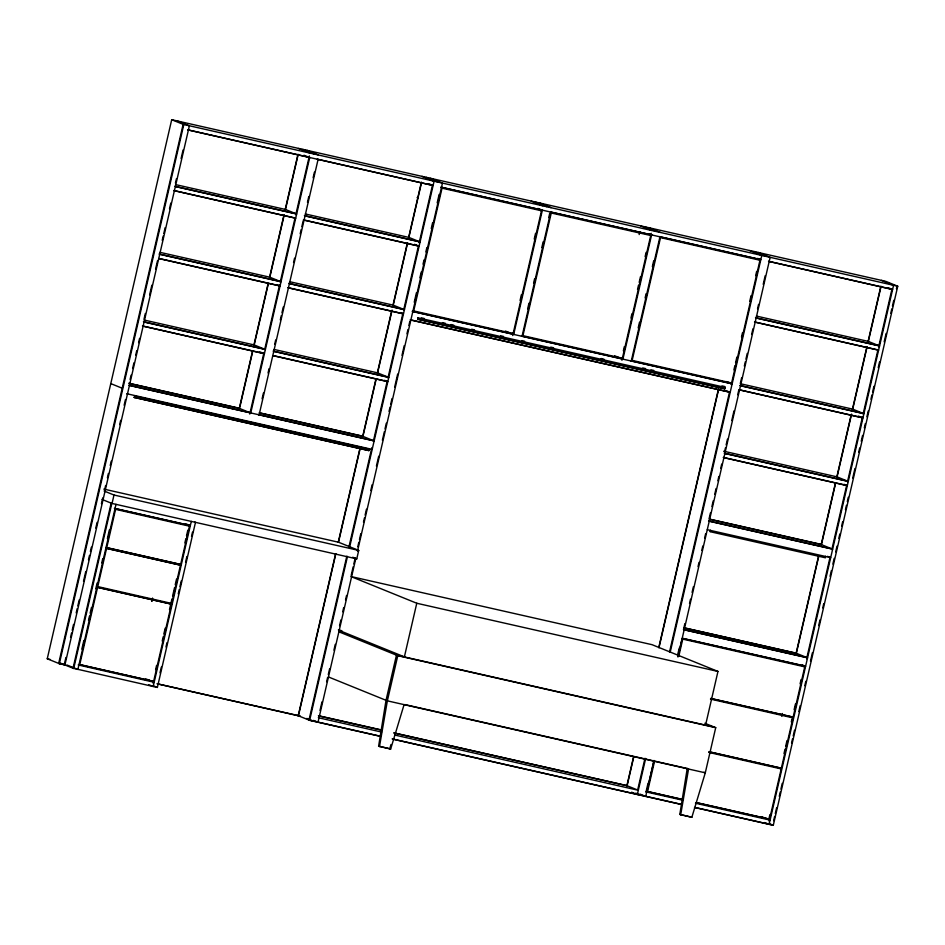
<?xml version="1.0" encoding="UTF-8"?>
<svg xmlns="http://www.w3.org/2000/svg" width="945" height="945" viewBox="0 0 945 945"><rect width="100%" height="100%" fill="white"/><g stroke="black" fill="none" stroke-linecap="round" stroke-linejoin="round"><path stroke-width="1.42" d="M404.082 704.639L390.651 749.078L378.614 746.196L386.032 700.316L396.463 655.157L714.396 727.13M680.695 814.732L679.821 814.377L687.239 768.498L688.551 769.029L680.695 814.732L691.858 817.26L705.289 772.821L715.719 727.662L704.852 723.256M379.5 746.55L387.356 700.847L397.774 655.688L339.208 631.933M177.282 120.972L189.366 125.874L64.91 664.937L59.334 663.673L47.25 658.771L171.707 119.708L885.666 281.326L897.75 286.229L773.293 825.292L694.492 807.455M59.334 663.673L183.791 124.61L171.707 119.708M65.914 657.484L64.248 664.666L58.673 663.414L183.129 124.35L897.75 286.229M70.544 637.438L71.548 633.044M72.198 630.28L73.545 624.421M76.202 612.927L77.195 608.604M77.821 605.91L79.191 599.981M83.503 581.293L85.759 571.512M88.476 559.735L89.48 555.424M90.389 551.443L91.381 547.143M95.776 528.113L97.111 522.361M101.422 503.673L102.745 497.92M104.293 491.258L105.616 485.517M107.399 477.792L108.391 473.48M110.246 465.46L111.238 461.16M119.672 424.612L120.676 420.301M124.138 405.263L125.461 399.534M130.103 379.453L131.095 375.153M132.619 368.55L133.942 362.797M135.726 355.072L136.718 350.772M138.596 342.669L139.588 338.357M144.006 319.221L145.329 313.48M149.629 294.84L151.861 285.177M155.594 269.03L157.508 260.737M162.221 240.349L163.213 236.037M163.816 233.427L165.139 227.674M169.498 208.786L170.821 203.057M175.427 183.106L176.455 178.676M181.086 158.595L183.07 149.995M134.273 397.42L134.603 396.014L369.223 449.182L368.893 450.588L134.273 397.42L368.893 450.588M134.627 397.561L134.958 396.156M111.156 503.13L73.037 668.233L157.366 687.44L195.485 522.337L194.824 522.065M104.564 491.199L113.991 495.026L112.042 503.484L102.131 499.468M81.861 649.085L83.857 640.474M88.499 620.369L89.492 616.057M90.153 613.187L91.476 607.446M95.788 588.782L97.111 583.041M101.753 562.936L102.745 558.637M107.387 538.532L109.372 529.921M115.999 504.346L77.88 669.45L66.918 664.996M79.723 664.666L79.061 664.406L153.622 681.404L79.723 664.666L97.559 587.412L96.898 587.14L171.47 604.138L97.559 587.412M106.561 548.431L180.46 565.157L105.899 548.159L106.561 548.431L97.725 586.703L97.063 586.432L171.624 603.43L170.962 603.17L171.955 598.917M106.726 547.722L106.064 547.45L180.625 564.448L106.726 547.722L115.562 509.438L114.9 509.178L189.461 526.176L188.811 525.904M151.743 601.126L152.417 598.256M151.968 601.221L152.629 598.339M155.606 669.686L156.598 665.398M162.221 641.076L163.213 636.776M163.863 633.918L165.186 628.189M169.486 609.596L170.809 603.867M172.604 596.082L174.565 587.566M175.227 584.731L176.538 579.061M184.877 542.914L185.858 538.662M186.519 535.827L187.819 530.157M153.184 683.353L189.65 525.432M191.303 521.392L153.184 686.495L148.66 684.664M160.024 672.816L161.347 667.076M165.989 646.971L166.982 642.671M178.251 593.85L179.243 589.55M179.916 586.68L181.239 580.939M185.551 562.275L186.874 556.522M191.516 536.429L192.508 532.118M239.64 406.917L252.563 350.961M253.886 345.22L268.132 283.512M269.455 277.783L283.701 216.074M285.024 210.333L297.959 154.354M252.787 351.044L239.534 408.441L129.406 383.481M254.11 345.303L268.356 283.606M269.679 277.865L284.256 214.728M285.248 210.428L298.171 154.46M249.763 414.087L263.998 352.426M264.659 349.591L279.566 285.012M280.228 282.142L295.135 217.574M295.785 214.739L309.358 155.937M262.084 398.837L263.431 393.037M268.049 373.003L269.053 368.656M274.676 344.311L275.68 339.976M280.311 319.894L281.303 315.595M281.964 312.736L283.287 306.983M293.552 262.533L294.556 258.209M300.179 233.84L301.183 229.505M301.833 226.67L303.168 220.906M307.468 202.289L308.802 196.513M313.102 177.849L314.425 172.108M298.218 715.696L335.617 553.711M338.263 542.241L359.785 448.993M362.726 436.295L375.968 378.898M377.303 373.157L391.537 311.448M392.872 305.707L407.118 244.011M408.772 236.841L421.364 182.279M335.829 553.794L298.431 715.79L157.354 683.849M338.475 542.324L360.329 447.717M376.193 378.98L362.939 436.377L259.178 412.859M377.516 373.24L392.092 310.102M393.085 305.802L407.661 242.664M408.653 238.364L421.576 182.397M368.55 450.446L369.223 449.182M346.815 556.192L308.98 720.066L380.634 736.285M349.012 546.647L371.846 447.753M373.369 441.197L387.296 380.823M387.97 377.941L402.972 312.949M403.562 310.385L418.529 245.546M419.167 242.818L432.444 185.314L317.284 159.173M379.855 736.226L309.641 720.338L347.476 556.463M349.461 547.84L434.086 181.275L422.013 176.372M320.001 710.475L321.985 701.851M326.627 681.747L327.632 677.4M328.293 674.565L329.616 668.812M333.928 650.148L335.274 644.336M339.562 625.72L340.909 619.896M342.704 611.793L343.685 607.552M345.539 599.874L346.555 595.456M351.197 575.34L353.158 566.835M353.82 563.964L355.155 558.212M357.801 546.73L358.828 542.276M359.466 539.548L360.825 533.653M363.482 522.148L364.475 517.836M365.101 515.131L366.459 509.213M370.783 490.526L372.106 484.773M376.417 466.086L378.697 456.234M382.394 440.216L384.391 431.582M384.993 428.947L386.316 423.195M389.033 411.465L390.025 407.153M390.628 404.531L392.021 398.53M394.679 387.025L397.656 374.09M401.979 355.403L404.224 345.634M406.952 333.833L407.945 329.521M408.866 325.529L409.87 321.217M414.253 302.211L416.438 292.726M419.899 277.771L421.222 272.03M423.029 264.198L424.021 259.922M425.864 251.902L426.868 247.59M431.263 228.548L432.574 222.843M437.192 202.868L439.141 194.398M355.84 558.353L318.004 722.228L313.539 720.421M357.493 551.171L442.461 183.165L430.377 178.262M60.149 663.012L73.698 668.505L111.817 503.401L356.761 558.885L358.722 550.415L338.511 542.217L103.855 489.097M417.655 319.209L417.973 317.803L725.11 387.391L724.791 388.797L417.655 319.209L724.791 388.797M418.009 319.351L417.973 317.803M404.389 656.87L416.769 603.253L350.855 576.509L652.062 644.691L717.964 671.434L705.584 725.051M520.069 300.451L521.38 294.734M534.232 239.061L535.555 233.356M512.698 335.522L541.686 209.967L440.819 187.134L760.808 259.686L757.618 258.387M527.641 308.92L528.964 303.191M533.582 283.228L534.563 278.94M541.816 247.566L543.139 241.837M548.726 217.61L549.718 213.334M522.042 336.314L550.711 212.129M639.174 234.561L639.824 231.738M623.369 350.867L624.35 346.591M630.941 318.04L631.933 313.752M637.532 289.489L638.525 285.201M639.186 282.354L640.497 276.637M645.116 256.65L646.108 252.374M621.928 360.258L651.235 233.309M638.194 327.939L639.517 322.21M645.116 297.959L646.108 293.682M652.357 266.584L653.68 260.855M659.941 236.852L631.272 361.037L630.622 360.766L731.489 383.599M633.528 756.91L626.889 785.638L393.864 732.895M659.067 646.285L718.436 389.104M633.741 757.004L627.114 785.732L394.089 732.989M658.948 647.821L718.649 389.222M724.437 388.655L725.11 387.391M733.911 369.885L734.903 365.609M735.564 362.75L736.887 357.045M741.494 337.058L742.486 332.77M749.739 301.361L751.051 295.655M755.669 275.668L756.661 271.38M637.674 789.937L644.974 758.303M669.509 652.05L729.599 391.75M731.265 384.556L760.146 259.462L659.291 236.581M645.636 758.575L637.343 794.509L631.603 792.182M670.194 652.204L761.788 255.445L749.704 250.543M646.687 792.17L646.026 791.91L648.034 783.204M677.896 653.822L679.231 648.081M683.542 629.394L684.865 623.641M689.519 603.512L690.511 599.201M692.083 592.397L693.406 586.68M698.024 566.657L699.016 562.369M701.792 550.321L702.797 546.009M704.627 538.059L705.62 533.771M709.093 518.699L710.427 512.946M711.904 506.555L713.227 500.826M714.739 494.259L716.062 488.518M717.857 480.745L718.85 476.445M720.716 468.389L721.708 464.078M724.484 452.076L725.476 447.776M726.138 444.906L727.461 439.165M731.761 420.525L733.981 410.886M737.714 394.726L738.718 390.415M740.289 383.575L741.624 377.823M744.341 366.046L745.333 361.746M745.936 359.135L747.259 353.395M751.618 334.506L752.952 328.765M757.547 308.826L758.575 304.396M763.206 284.315L765.19 275.716M653.999 760.465L645.707 796.411L639.966 794.083M677.896 656.964L770.151 257.347L758.067 252.445M683.424 799.742L646.888 791.355L653.527 762.591M678.085 656.208L682.066 638.95L804.738 666.839L804.089 666.568M647.538 791.626L654.519 761.422M678.746 656.48L682.727 639.222M710.038 531.61L710.368 530.204L710.392 531.751L825.434 557.798L825.41 556.239M818.618 555.825L796.139 653.184L684.204 627.858M821.217 544.533L835.463 482.848M836.786 477.107L850.701 416.851M852.355 409.681L866.589 347.996M867.912 342.255L880.834 286.288M781.787 716.369L782.448 713.499M818.819 555.943L796.351 653.278L684.428 627.941M835.675 482.93L821.441 544.615L709.293 519.195M837.01 477.201L851.575 414.075M852.567 409.776L867.144 346.65M868.136 342.35L881.047 286.406M769.891 814.661L768.899 818.972L769.561 819.244L696.347 802.671M783.996 753.555L785 749.243M785.661 746.373L786.984 740.62M791.308 721.921L791.969 719.05M794.119 709.707L795.454 703.966M800.096 683.826L801.1 679.514M769.124 821.205L804.963 665.953M806.617 658.759L830.182 556.699M831.848 549.506L846.779 484.82M847.441 481.95L862.454 416.922M863.116 414.052L878.011 349.532M878.637 346.827L891.915 289.312M773.636 820.709L774.628 816.397M775.29 813.527L776.625 807.774M779.271 796.292L780.275 791.957M780.924 789.122L782.259 783.334M791.556 743.077L792.548 738.766M793.198 735.978L794.521 730.237M798.832 711.561L800.179 705.702M804.797 685.716L805.825 681.274M810.467 661.146L812.416 652.723M818.689 625.566L820.012 619.849M822.752 607.954L823.745 603.642M830.053 576.332L831.376 570.579M832.876 564.082L834.199 558.365M835.699 551.892L837.022 546.151M838.829 538.307L839.822 534.008M841.664 526.022L842.668 521.711M845.456 509.627L846.448 505.327M847.311 501.582L848.303 497.271M852.733 478.087L854.941 468.519M858.698 452.277L859.69 447.977M861.249 441.209L862.572 435.456M864.321 427.908L865.313 423.608M866.896 416.769L868.219 411.016M870.936 399.227L871.928 394.927M872.601 392.057L873.924 386.328M878.224 367.688L879.547 361.947M884.177 341.877L886.138 333.396M890.781 313.267L891.796 308.897M892.446 306.085L893.781 300.297M896.427 288.839L897.088 285.957M390.651 749.078L389.777 748.712L390.994 744.53M310.09 157.543L187.724 129.843L433.117 185.503L428.652 183.696M551.478 212.176L652.274 234.998M891.926 289.241L768.521 261.316L892.588 289.513L888.123 287.705M175.569 184.594L285.473 209.471L296.671 214.019L175.357 186.555M305.341 213.972L408.878 237.408L420.088 241.955L305.034 215.909M756.425 316.079L868.349 341.417L879.559 345.964L756.154 318.028L755.492 317.756L878.897 345.693M174.695 186.295L296.009 213.747M304.385 215.649L419.426 241.684M303.404 219.878L418.446 245.924M304.066 220.15L419.107 246.184L414.489 244.318M159.929 252.327L269.833 277.204L281.031 281.752L159.717 254.288L159.055 254.028L280.382 281.492M289.702 281.704L393.238 305.14L404.448 309.688L289.406 283.654L288.745 283.382L403.787 309.417M740.785 383.812L852.709 409.15L863.919 413.697L740.514 385.761M412.15 311.318L514.281 334.435M521.475 336.066L622.247 358.876M739.852 385.489L863.257 413.426M412.811 311.578L732.139 383.871L726.41 381.544M159.504 258.587L279.401 285.721M287.764 287.611L402.806 313.657M421.364 317.851L424.234 318.5M442.425 322.623L445.272 323.261M450.954 324.548L453.789 325.198M471.673 329.238L474.544 329.888M500.673 335.806L503.52 336.455M521.829 340.602L524.664 341.239M550.722 347.134L553.593 347.784M601.02 358.521L603.902 359.171M642.706 367.959L645.577 368.609M650.951 369.826L653.786 370.464M721.98 385.903L724.827 386.54M862.289 417.666L738.872 389.73L862.939 417.926L858.332 416.06M158.736 258.528L280.063 285.992L276.767 284.646M288.426 287.882L403.468 313.917L400.172 312.582M410.201 319.788L729.528 392.069M410.862 320.048L730.19 392.329L725.725 390.521M144.29 320.071L254.193 344.949L265.391 349.485L144.077 322.032M274.062 349.437L377.598 372.873L388.808 377.421L273.766 351.386M723.716 451.226L837.081 476.882L848.279 481.43L724.874 453.494L724.213 453.222L847.618 481.159M143.416 321.761L264.742 349.225M273.105 351.115L388.147 377.161M263.761 353.454L142.447 325.99L264.423 353.725L259.804 351.847M273.566 355.674L387.166 381.39M846.649 485.399L723.232 457.463L847.299 485.659L844.003 484.324M272.786 355.615L387.828 381.662L384.532 380.315M128.756 383.209L238.648 408.086L250.732 412.989L309.7 157.567L303.971 155.24M259.958 412.918L362.065 436.023L374.149 440.925L128.756 385.265L250.082 412.729M258.316 414.595L373.488 440.654M710.061 519.254L820.555 544.261L832.639 549.163L709.234 521.227M708.573 520.967L831.99 548.903M707.273 529.696L830.69 557.633L827.489 556.333M113.991 495.026L358.722 550.415M806.9 657.555L683.495 629.618L807.562 657.826L795.477 652.924M114.369 508.315L189.661 525.361M115.018 508.575L190.323 525.621L185.799 523.79M682.975 638.418L804.939 666.024M682.195 638.359L805.601 666.296L802.399 664.996M416.769 603.253L717.964 671.434M710.64 698.379L791.024 716.582M711.301 698.65L793.127 717.172L792.465 716.901M710.475 699.087L792.961 717.881L792.3 717.609M338.381 629.913L341.251 630.563M339.349 630.492L342.22 631.142M397.774 655.688L715.719 727.662M708.904 751.688L781.338 768.202L709.565 751.96M708.75 752.397L781.172 768.911L780.523 768.639M404.732 704.545L688.149 768.698M318.406 715.696L381.697 730.024M319.292 716.05L381.142 730.06M646.888 791.355L682.774 799.482M697.126 802.73L767.458 818.653M318.323 717.727L381.615 732.056M394.561 734.986L638.312 790.28L626.228 785.378M646.026 791.91L683.329 800.344M695.473 803.215L770.092 820.106L761.812 816.752M78.199 664.949L154.165 682.266L145.766 678.853M47.25 658.771L50.038 659.409M157.142 683.767L300.345 716.062M392.151 738.895L682.361 804.585M695.272 807.502L772.644 825.02M392.801 739.155L681.581 804.526M378.614 746.196L389.777 748.712M679.821 814.377L691.858 817.26M881.484 280.382L893.568 285.284L769.112 824.335L764.647 822.528M753.886 251.5L765.32 256.13M759.296 259.969L759.957 260.229L659.823 237.443L660.484 237.715L632.134 360.482L631.473 360.222L731.607 382.997L730.946 382.737M648.837 227.721L660.26 232.352M644.655 226.765L656.078 231.407M640.474 225.82L651.896 230.462M648.376 233.663L651.577 234.962L622.909 359.135L614.64 355.781M650.066 235.234L650.715 235.506L551.254 212.991L522.904 335.758L522.242 335.499L622.377 358.273L621.716 358.013M539.607 202.986L551.029 207.628M535.425 202.041L546.848 206.683M531.244 201.096L542.666 205.726M537.882 208.42L542.347 210.227L513.678 334.412L505.398 331.057M540.823 210.511L541.485 210.782L441.35 187.996L442.012 188.268L413.674 311.035L413.012 310.763L513.147 333.55L512.485 333.278M426.195 177.317L437.618 181.948M306.96 150.326L318.394 154.968M302.778 149.381L314.201 154.023M298.596 148.436L310.019 153.066M417.123 197.54L417.784 197.8M317.414 159.197L318.075 159.469L259.107 414.89L258.446 414.619M371.527 449.123L372.188 449.395L126.807 393.734L127.469 393.994M110.778 383.599L122.2 388.23M352.721 557.243L356.761 558.885M703.966 772.278L705.289 772.821L387.356 700.847L328.789 677.092M339.397 630.504L404.826 657.047M768.828 823.473L773.293 825.292M635.784 793.127L640.864 795.194M306.818 718.436L313.161 721.011M297.557 715.436L309.641 720.338M152.842 685.609L157.366 687.44M295.041 217.988L173.715 190.524L295.69 218.248L295.041 217.988M877.917 349.922L754.512 321.985L878.578 350.193L877.917 349.922"/></g></svg>
